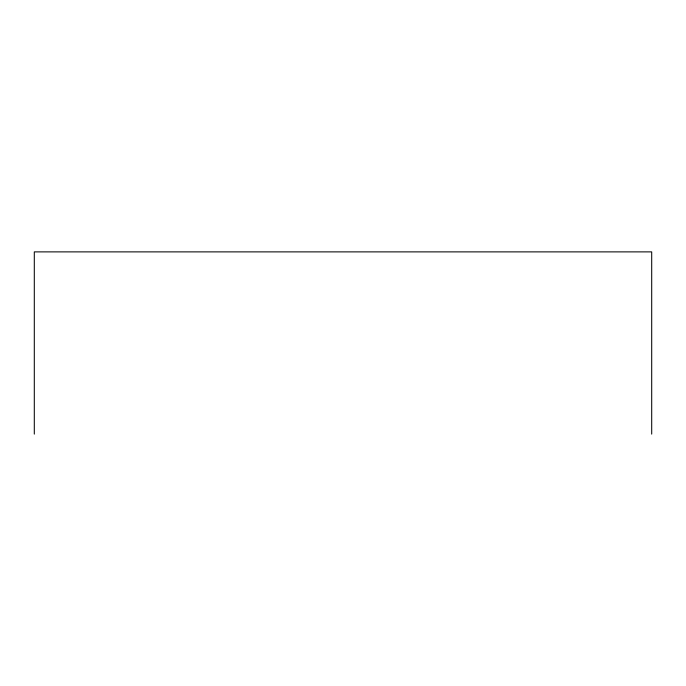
<?xml version="1.0" encoding="UTF-8"?>
<svg xmlns="http://www.w3.org/2000/svg" width="686" height="686" viewBox="0 0 686 686"><rect width="100%" height="100%" fill="white"/><g stroke="black" fill="none" stroke-linecap="round" stroke-linejoin="round"><path stroke-width="1.03" d="M651.7 434.118L651.7 251.882L34.3 251.882L34.3 434.118"/></g></svg>
